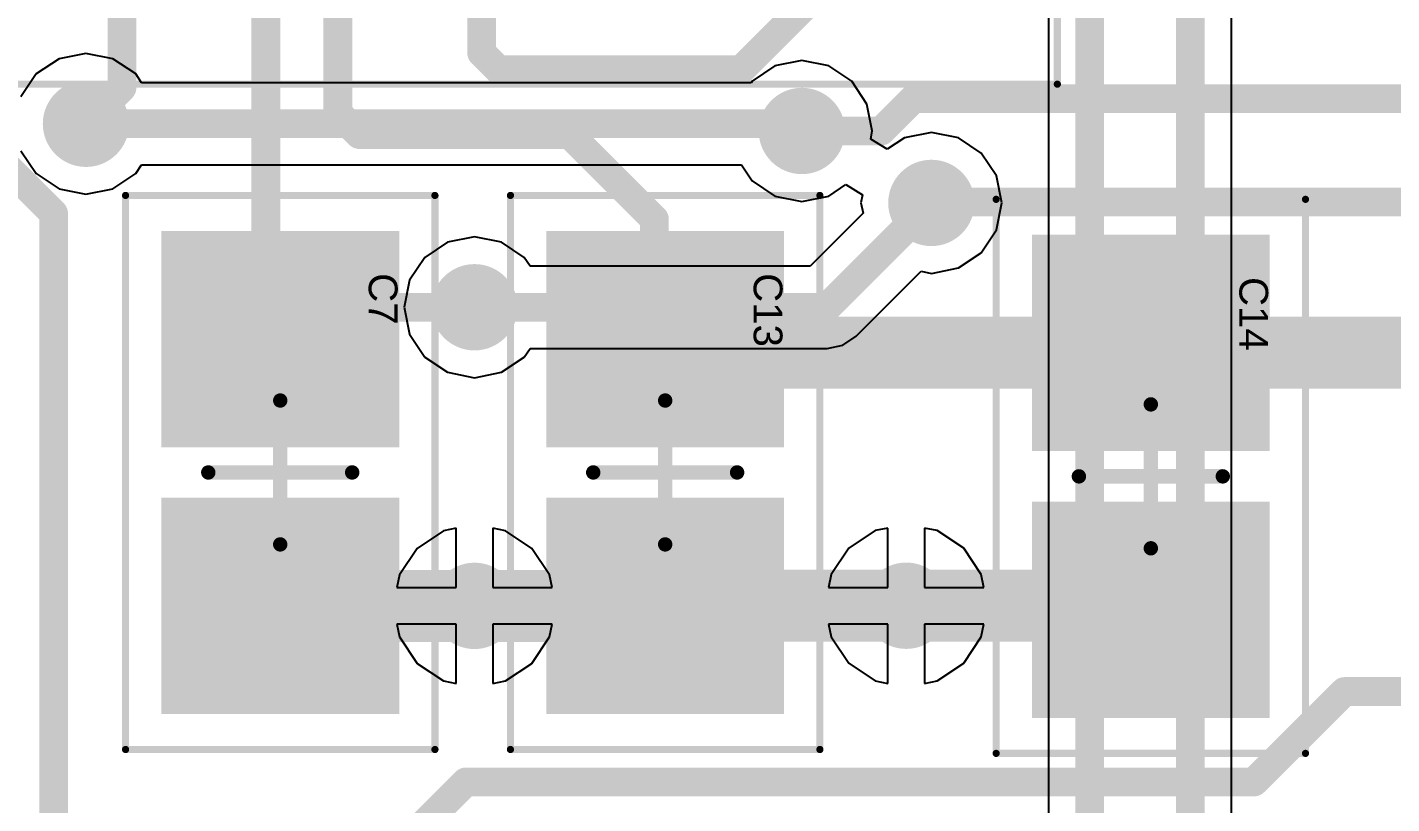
# Model space of a CAD drawing. Header units: inches. Extents: x 0 to 7.57, y 0 to 3.51.
# Drawn here: x 1.4977 to 1.871, y 1.185 to 1.3975 of the extents above; entities that cross this region are included whole.
import ezdxf

# ---------------------------------------------------------------- set-up
doc = ezdxf.new("R2010")
doc.units = ezdxf.units.IN
doc.header["$MEASUREMENT"] = 0
for name, color, linetype in [('Bottom Solder', 6, 'Continuous'), ('L1', 1, 'Continuous'), ('L2', 5, 'Continuous'), ('Top Courtyard', 56, 'Continuous'), ('Top Overlay', 2, 'Continuous'), ('Top Paste', 8, 'Continuous'), ('Top Solder', 216, 'Continuous'), ('Via Holes', 16, 'Continuous')]:
    doc.layers.add(name, color=color, linetype=linetype)
doc.styles.add('Arial', font='', dxfattribs={"height": 0.2})
doc.styles.get('Arial').set_extended_font_data('Arial')

# ---------------------------------------------------------------- blocks, each defined once
blk = doc.blocks.new('CAP_SM0805_YAGEOCC2_N_4')
at = {"layer": 'L1'}
for points in [[(-0.06208665, -0.02854330000000001), (-0.06208665, 0.02854329999999999), (-0.01090555000000001, 0.02854330000000001), (-0.01090554999999999, -0.02854329999999999)], [(0.01090545000000001, -0.02854330000000001), (0.01090544999999999, 0.02854329999999999), (0.06208655, 0.02854330000000001), (0.06208655, -0.02854329999999999)]]:
    blk.add_hatch(color=1, dxfattribs=at).paths.add_polyline_path(points)
at = {"layer": 'Top Paste'}
for points in [[(-0.06208665, -0.02854330000000001), (-0.06208665, 0.02854329999999999), (-0.01090555000000001, 0.02854330000000001), (-0.01090554999999999, -0.02854329999999999)], [(0.01090545000000001, -0.02854330000000001), (0.01090544999999999, 0.02854329999999999), (0.06208655, 0.02854330000000001), (0.06208655, -0.02854329999999999)]]:
    blk.add_hatch(color=8, dxfattribs=at).paths.add_polyline_path(points)
at = {"layer": 'Top Solder'}
for points in [[(-0.06608665, -0.0325433), (-0.06608665, 0.0325433), (-0.006905550000000006, 0.0325433), (-0.006905549999999994, -0.0325433)], [(0.006905450000000006, -0.0325433), (0.006905449999999994, 0.0325433), (0.06608655, 0.0325433), (0.06608655, -0.0325433)]]:
    blk.add_hatch(color=216, dxfattribs=at).paths.add_polyline_path(points)
at = {"layer": 'Top Courtyard'}
for points in [[(0.0757874, 0.0423228, 0.0019685, 0.0019685, 0), (-0.0757874, 0.0423228, 0.0019685, 0.0019685, 0)], [(-0.0757874, -0.0423228, 0.0019685, 0.0019685, 0), (-0.0757874, 0.0423228, 0.0019685, 0.0019685, 0)], [(0.0757874, -0.0423228, 0.0019685, 0.0019685, 0), (0.0757874, 0.0423228, 0.0019685, 0.0019685, 0)], [(0, -0.019685, 0.003937, 0.003937, 0), (0, 0.019685, 0.003937, 0.003937, 0)], [(0.019685, 0, 0.003937, 0.003937, 0), (-0.0196851, 0, 0.003937, 0.003937, 0)], [(0.0757874, -0.0423228, 0.0019685, 0.0019685, 0), (-0.0757874, -0.0423228, 0.0019685, 0.0019685, 0)]]:
    blk.add_lwpolyline(points, format="xyseb", dxfattribs=at)
for points in [[(-0.0762795, 0.0423228, 0.0009842, 0.0009842, 1), (-0.0752953, 0.0423228, 0.0009842, 0.0009842, 1)], [(-0.0762795, 0.0423228, 0.0009842, 0.0009842, 1), (-0.0752953, 0.0423228, 0.0009842, 0.0009842, 1)], [(0.0752953, 0.0423228, 0.0009842, 0.0009842, 1), (0.0762795, 0.0423228, 0.0009842, 0.0009842, 1)], [(0.0752953, 0.0423228, 0.0009842, 0.0009842, 1), (0.0762795, 0.0423228, 0.0009842, 0.0009842, 1)], [(-0.0009842, 0.019685, 0.0019685, 0.0019685, 1), (0.0009842, 0.019685, 0.0019685, 0.0019685, 1)], [(-0.0206693, 0, 0.0019685, 0.0019685, 1), (-0.0187009, 0, 0.0019685, 0.0019685, 1)], [(0.0187008, 0, 0.0019685, 0.0019685, 1), (0.0206692, 0, 0.0019685, 0.0019685, 1)], [(-0.0009842, -0.019685, 0.0019685, 0.0019685, 1), (0.0009842, -0.019685, 0.0019685, 0.0019685, 1)], [(-0.0762795, -0.0423228, 0.0009842, 0.0009842, 1), (-0.0752953, -0.0423228, 0.0009842, 0.0009842, 1)], [(-0.0762795, -0.0423228, 0.0009842, 0.0009842, 1), (-0.0752953, -0.0423228, 0.0009842, 0.0009842, 1)], [(0.0752953, -0.0423228, 0.0009842, 0.0009842, 1), (0.0762795, -0.0423228, 0.0009842, 0.0009842, 1)], [(0.0752953, -0.0423228, 0.0009842, 0.0009842, 1), (0.0762795, -0.0423228, 0.0009842, 0.0009842, 1)]]:
    blk.add_lwpolyline(points, format="xyseb", close=True, dxfattribs=at)
at = {"layer": 'Top Overlay'}
for points in [[(-0.0757874, -0.0423228, 0.0019685, 0.0019685, 0), (-0.0757874, 0.0423228, 0.0019685, 0.0019685, 0)], [(0.0757874, 0.0423228, 0.0019685, 0.0019685, 0), (-0.0757874, 0.0423228, 0.0019685, 0.0019685, 0)], [(0.0757874, -0.0423228, 0.0019685, 0.0019685, 0), (0.0757874, 0.0423228, 0.0019685, 0.0019685, 0)], [(0.0757874, -0.0423228, 0.0019685, 0.0019685, 0), (-0.0757874, -0.0423228, 0.0019685, 0.0019685, 0)]]:
    blk.add_lwpolyline(points, format="xyseb", dxfattribs=at)
for points in [[(-0.0762795, 0.0423228, 0.0009842, 0.0009842, 1), (-0.0752953, 0.0423228, 0.0009842, 0.0009842, 1)], [(-0.0762795, 0.0423228, 0.0009842, 0.0009842, 1), (-0.0752953, 0.0423228, 0.0009842, 0.0009842, 1)], [(0.0752953, 0.0423228, 0.0009842, 0.0009842, 1), (0.0762795, 0.0423228, 0.0009842, 0.0009842, 1)], [(0.0752953, 0.0423228, 0.0009842, 0.0009842, 1), (0.0762795, 0.0423228, 0.0009842, 0.0009842, 1)], [(-0.0762795, -0.0423228, 0.0009842, 0.0009842, 1), (-0.0752953, -0.0423228, 0.0009842, 0.0009842, 1)], [(-0.0762795, -0.0423228, 0.0009842, 0.0009842, 1), (-0.0752953, -0.0423228, 0.0009842, 0.0009842, 1)], [(0.0752953, -0.0423228, 0.0009842, 0.0009842, 1), (0.0762795, -0.0423228, 0.0009842, 0.0009842, 1)], [(0.0752953, -0.0423228, 0.0009842, 0.0009842, 1), (0.0762795, -0.0423228, 0.0009842, 0.0009842, 1)]]:
    blk.add_lwpolyline(points, format="xyseb", close=True, dxfattribs=at)
at = {"layer": 'Top Courtyard', "style": 'Arial'}
blk.add_text('C14', height=0.007874, dxfattribs=at).set_placement((-0.0545272, 0.024213))
blk = doc.blocks.new('STM32U575VI_6')
at = {"layer": 'Top Courtyard'}
for points in [[(-0.3543307, 0.3543307, 0.0019685, 0.0019685, 0), (-0.3543307, -0.3543307, 0.0019685, 0.0019685, 0)], [(-0.3543307, -0.3543307, 0.0019685, 0.0019685, 0), (0.3543307, -0.3543307, 0.0019685, 0.0019685, 0)]]:
    blk.add_lwpolyline(points, format="xyseb", dxfattribs=at)
blk.add_lwpolyline([(-0.3548228, -0.3543307, 0.0009842, 0.0009842, 1), (-0.3538386, -0.3543307, 0.0009842, 0.0009842, 1)], format="xyseb", close=True, dxfattribs=at)
blk.add_lwpolyline([(-0.3548228, -0.3543307, 0.0009842, 0.0009842, 1), (-0.3538386, -0.3543307, 0.0009842, 0.0009842, 1)], format="xyseb", close=True, dxfattribs=at)
blk = doc.blocks.new('CAP_SM0805_YAGEOCC2_N_61')
at = {"layer": 'L1'}
for points in [[(-0.06208665, -0.02854330000000001), (-0.06208665, 0.02854329999999999), (-0.01090555000000001, 0.02854330000000001), (-0.01090554999999999, -0.02854329999999999)], [(0.01090545000000001, -0.02854330000000001), (0.01090544999999999, 0.02854329999999999), (0.06208655, 0.02854330000000001), (0.06208655, -0.02854329999999999)]]:
    blk.add_hatch(color=1, dxfattribs=at).paths.add_polyline_path(points)
at = {"layer": 'Top Paste'}
for points in [[(-0.06208665, -0.02854330000000001), (-0.06208665, 0.02854329999999999), (-0.01090555000000001, 0.02854330000000001), (-0.01090554999999999, -0.02854329999999999)], [(0.01090545000000001, -0.02854330000000001), (0.01090544999999999, 0.02854329999999999), (0.06208655, 0.02854330000000001), (0.06208655, -0.02854329999999999)]]:
    blk.add_hatch(color=8, dxfattribs=at).paths.add_polyline_path(points)
at = {"layer": 'Top Solder'}
for points in [[(-0.06608665, -0.0325433), (-0.06608665, 0.0325433), (-0.006905550000000006, 0.0325433), (-0.006905549999999994, -0.0325433)], [(0.006905450000000006, -0.0325433), (0.006905449999999994, 0.0325433), (0.06608655, 0.0325433), (0.06608655, -0.0325433)]]:
    blk.add_hatch(color=216, dxfattribs=at).paths.add_polyline_path(points)
at = {"layer": 'Top Courtyard'}
for points in [[(0.0757874, 0.0423228, 0.0019685, 0.0019685, 0), (-0.0757874, 0.0423228, 0.0019685, 0.0019685, 0)], [(-0.0757874, -0.0423228, 0.0019685, 0.0019685, 0), (-0.0757874, 0.0423228, 0.0019685, 0.0019685, 0)], [(0.0757874, -0.0423228, 0.0019685, 0.0019685, 0), (0.0757874, 0.0423228, 0.0019685, 0.0019685, 0)], [(0, -0.019685, 0.003937, 0.003937, 0), (0, 0.019685, 0.003937, 0.003937, 0)], [(0.019685, 0, 0.003937, 0.003937, 0), (-0.0196851, 0, 0.003937, 0.003937, 0)], [(0.0757874, -0.0423228, 0.0019685, 0.0019685, 0), (-0.0757874, -0.0423228, 0.0019685, 0.0019685, 0)]]:
    blk.add_lwpolyline(points, format="xyseb", dxfattribs=at)
for points in [[(-0.0762795, 0.0423228, 0.0009842, 0.0009842, 1), (-0.0752953, 0.0423228, 0.0009842, 0.0009842, 1)], [(-0.0762795, 0.0423228, 0.0009842, 0.0009842, 1), (-0.0752953, 0.0423228, 0.0009842, 0.0009842, 1)], [(0.0752953, 0.0423228, 0.0009842, 0.0009842, 1), (0.0762795, 0.0423228, 0.0009842, 0.0009842, 1)], [(0.0752953, 0.0423228, 0.0009842, 0.0009842, 1), (0.0762795, 0.0423228, 0.0009842, 0.0009842, 1)], [(-0.0009842, 0.019685, 0.0019685, 0.0019685, 1), (0.0009842, 0.019685, 0.0019685, 0.0019685, 1)], [(-0.0206693, 0, 0.0019685, 0.0019685, 1), (-0.0187009, 0, 0.0019685, 0.0019685, 1)], [(0.0187008, 0, 0.0019685, 0.0019685, 1), (0.0206692, 0, 0.0019685, 0.0019685, 1)], [(-0.0009842, -0.019685, 0.0019685, 0.0019685, 1), (0.0009842, -0.019685, 0.0019685, 0.0019685, 1)], [(-0.0762795, -0.0423228, 0.0009842, 0.0009842, 1), (-0.0752953, -0.0423228, 0.0009842, 0.0009842, 1)], [(-0.0762795, -0.0423228, 0.0009842, 0.0009842, 1), (-0.0752953, -0.0423228, 0.0009842, 0.0009842, 1)], [(0.0752953, -0.0423228, 0.0009842, 0.0009842, 1), (0.0762795, -0.0423228, 0.0009842, 0.0009842, 1)], [(0.0752953, -0.0423228, 0.0009842, 0.0009842, 1), (0.0762795, -0.0423228, 0.0009842, 0.0009842, 1)]]:
    blk.add_lwpolyline(points, format="xyseb", close=True, dxfattribs=at)
at = {"layer": 'Top Overlay'}
for points in [[(-0.0757874, -0.0423228, 0.0019685, 0.0019685, 0), (-0.0757874, 0.0423228, 0.0019685, 0.0019685, 0)], [(0.0757874, 0.0423228, 0.0019685, 0.0019685, 0), (-0.0757874, 0.0423228, 0.0019685, 0.0019685, 0)], [(0.0757874, -0.0423228, 0.0019685, 0.0019685, 0), (0.0757874, 0.0423228, 0.0019685, 0.0019685, 0)], [(0.0757874, -0.0423228, 0.0019685, 0.0019685, 0), (-0.0757874, -0.0423228, 0.0019685, 0.0019685, 0)]]:
    blk.add_lwpolyline(points, format="xyseb", dxfattribs=at)
for points in [[(-0.0762795, 0.0423228, 0.0009842, 0.0009842, 1), (-0.0752953, 0.0423228, 0.0009842, 0.0009842, 1)], [(-0.0762795, 0.0423228, 0.0009842, 0.0009842, 1), (-0.0752953, 0.0423228, 0.0009842, 0.0009842, 1)], [(0.0752953, 0.0423228, 0.0009842, 0.0009842, 1), (0.0762795, 0.0423228, 0.0009842, 0.0009842, 1)], [(0.0752953, 0.0423228, 0.0009842, 0.0009842, 1), (0.0762795, 0.0423228, 0.0009842, 0.0009842, 1)], [(-0.0762795, -0.0423228, 0.0009842, 0.0009842, 1), (-0.0752953, -0.0423228, 0.0009842, 0.0009842, 1)], [(-0.0762795, -0.0423228, 0.0009842, 0.0009842, 1), (-0.0752953, -0.0423228, 0.0009842, 0.0009842, 1)], [(0.0752953, -0.0423228, 0.0009842, 0.0009842, 1), (0.0762795, -0.0423228, 0.0009842, 0.0009842, 1)], [(0.0752953, -0.0423228, 0.0009842, 0.0009842, 1), (0.0762795, -0.0423228, 0.0009842, 0.0009842, 1)]]:
    blk.add_lwpolyline(points, format="xyseb", close=True, dxfattribs=at)
at = {"layer": 'Top Courtyard', "style": 'Arial'}
blk.add_text('C13', height=0.007874, dxfattribs=at).set_placement((-0.0545272, 0.024213))
blk = doc.blocks.new('CAP_SM0805_YAGEOCC2_N_66')
at = {"layer": 'L1'}
for points in [[(-0.06208665, -0.02854330000000001), (-0.06208665, 0.02854329999999999), (-0.01090555000000001, 0.02854330000000001), (-0.01090554999999999, -0.02854329999999999)], [(0.01090545000000001, -0.02854330000000001), (0.01090544999999999, 0.02854329999999999), (0.06208655, 0.02854330000000001), (0.06208655, -0.02854329999999999)]]:
    blk.add_hatch(color=1, dxfattribs=at).paths.add_polyline_path(points)
at = {"layer": 'Top Paste'}
for points in [[(-0.06208665, -0.02854330000000001), (-0.06208665, 0.02854329999999999), (-0.01090555000000001, 0.02854330000000001), (-0.01090554999999999, -0.02854329999999999)], [(0.01090545000000001, -0.02854330000000001), (0.01090544999999999, 0.02854329999999999), (0.06208655, 0.02854330000000001), (0.06208655, -0.02854329999999999)]]:
    blk.add_hatch(color=8, dxfattribs=at).paths.add_polyline_path(points)
at = {"layer": 'Top Solder'}
for points in [[(-0.06608665, -0.0325433), (-0.06608665, 0.0325433), (-0.006905550000000006, 0.0325433), (-0.006905549999999994, -0.0325433)], [(0.006905450000000006, -0.0325433), (0.006905449999999994, 0.0325433), (0.06608655, 0.0325433), (0.06608655, -0.0325433)]]:
    blk.add_hatch(color=216, dxfattribs=at).paths.add_polyline_path(points)
at = {"layer": 'Top Courtyard'}
for points in [[(0.0757874, 0.0423228, 0.0019685, 0.0019685, 0), (-0.0757874, 0.0423228, 0.0019685, 0.0019685, 0)], [(-0.0757874, -0.0423228, 0.0019685, 0.0019685, 0), (-0.0757874, 0.0423228, 0.0019685, 0.0019685, 0)], [(0.0757874, -0.0423228, 0.0019685, 0.0019685, 0), (0.0757874, 0.0423228, 0.0019685, 0.0019685, 0)], [(0, -0.019685, 0.003937, 0.003937, 0), (0, 0.019685, 0.003937, 0.003937, 0)], [(0.019685, 0, 0.003937, 0.003937, 0), (-0.0196851, 0, 0.003937, 0.003937, 0)], [(0.0757874, -0.0423228, 0.0019685, 0.0019685, 0), (-0.0757874, -0.0423228, 0.0019685, 0.0019685, 0)]]:
    blk.add_lwpolyline(points, format="xyseb", dxfattribs=at)
for points in [[(-0.0762795, 0.0423228, 0.0009842, 0.0009842, 1), (-0.0752953, 0.0423228, 0.0009842, 0.0009842, 1)], [(-0.0762795, 0.0423228, 0.0009842, 0.0009842, 1), (-0.0752953, 0.0423228, 0.0009842, 0.0009842, 1)], [(0.0752953, 0.0423228, 0.0009842, 0.0009842, 1), (0.0762795, 0.0423228, 0.0009842, 0.0009842, 1)], [(0.0752953, 0.0423228, 0.0009842, 0.0009842, 1), (0.0762795, 0.0423228, 0.0009842, 0.0009842, 1)], [(-0.0009842, 0.019685, 0.0019685, 0.0019685, 1), (0.0009842, 0.019685, 0.0019685, 0.0019685, 1)], [(-0.0206693, 0, 0.0019685, 0.0019685, 1), (-0.0187009, 0, 0.0019685, 0.0019685, 1)], [(0.0187008, 0, 0.0019685, 0.0019685, 1), (0.0206692, 0, 0.0019685, 0.0019685, 1)], [(-0.0009842, -0.019685, 0.0019685, 0.0019685, 1), (0.0009842, -0.019685, 0.0019685, 0.0019685, 1)], [(-0.0762795, -0.0423228, 0.0009842, 0.0009842, 1), (-0.0752953, -0.0423228, 0.0009842, 0.0009842, 1)], [(-0.0762795, -0.0423228, 0.0009842, 0.0009842, 1), (-0.0752953, -0.0423228, 0.0009842, 0.0009842, 1)], [(0.0752953, -0.0423228, 0.0009842, 0.0009842, 1), (0.0762795, -0.0423228, 0.0009842, 0.0009842, 1)], [(0.0752953, -0.0423228, 0.0009842, 0.0009842, 1), (0.0762795, -0.0423228, 0.0009842, 0.0009842, 1)]]:
    blk.add_lwpolyline(points, format="xyseb", close=True, dxfattribs=at)
at = {"layer": 'Top Overlay'}
for points in [[(-0.0757874, -0.0423228, 0.0019685, 0.0019685, 0), (-0.0757874, 0.0423228, 0.0019685, 0.0019685, 0)], [(0.0757874, 0.0423228, 0.0019685, 0.0019685, 0), (-0.0757874, 0.0423228, 0.0019685, 0.0019685, 0)], [(0.0757874, -0.0423228, 0.0019685, 0.0019685, 0), (0.0757874, 0.0423228, 0.0019685, 0.0019685, 0)], [(0.0757874, -0.0423228, 0.0019685, 0.0019685, 0), (-0.0757874, -0.0423228, 0.0019685, 0.0019685, 0)]]:
    blk.add_lwpolyline(points, format="xyseb", dxfattribs=at)
for points in [[(-0.0762795, 0.0423228, 0.0009842, 0.0009842, 1), (-0.0752953, 0.0423228, 0.0009842, 0.0009842, 1)], [(-0.0762795, 0.0423228, 0.0009842, 0.0009842, 1), (-0.0752953, 0.0423228, 0.0009842, 0.0009842, 1)], [(0.0752953, 0.0423228, 0.0009842, 0.0009842, 1), (0.0762795, 0.0423228, 0.0009842, 0.0009842, 1)], [(0.0752953, 0.0423228, 0.0009842, 0.0009842, 1), (0.0762795, 0.0423228, 0.0009842, 0.0009842, 1)], [(-0.0762795, -0.0423228, 0.0009842, 0.0009842, 1), (-0.0752953, -0.0423228, 0.0009842, 0.0009842, 1)], [(-0.0762795, -0.0423228, 0.0009842, 0.0009842, 1), (-0.0752953, -0.0423228, 0.0009842, 0.0009842, 1)], [(0.0752953, -0.0423228, 0.0009842, 0.0009842, 1), (0.0762795, -0.0423228, 0.0009842, 0.0009842, 1)], [(0.0752953, -0.0423228, 0.0009842, 0.0009842, 1), (0.0762795, -0.0423228, 0.0009842, 0.0009842, 1)]]:
    blk.add_lwpolyline(points, format="xyseb", close=True, dxfattribs=at)
at = {"layer": 'Top Courtyard', "style": 'Arial'}
blk.add_text('C7', height=0.007874, dxfattribs=at).set_placement((-0.0545272, 0.024213))

msp = doc.modelspace()

# ---------------------------------------------------------------- hatches: boundary and pattern name
at = {"layer": 'Bottom Solder'}
h = msp.add_hatch(color=6, dxfattribs=at)
edge = h.paths.add_edge_path()
edge.add_arc((1.5137795, 1.371063), 0.0099055, 0, 360)
h = msp.add_hatch(color=6, dxfattribs=at)
edge = h.paths.add_edge_path()
edge.add_arc((1.7096457, 1.3690945), 0.0099055, 0, 360)
h = msp.add_hatch(color=6, dxfattribs=at)
edge = h.paths.add_edge_path()
edge.add_arc((1.7450787, 1.3494094), 0.0099055, 0, 360)
h = msp.add_hatch(color=6, dxfattribs=at)
edge = h.paths.add_edge_path()
edge.add_arc((1.6200787, 1.3208661), 0.0099055, 0, 360)
h = msp.add_hatch(color=6, dxfattribs=at)
edge = h.paths.add_edge_path()
edge.add_arc((1.6200787, 1.2391732), 0.0099055, 0, 360)
h = msp.add_hatch(color=6, dxfattribs=at)
edge = h.paths.add_edge_path()
edge.add_arc((1.7381891, 1.2392126), 0.0099055, 0, 360)
at = {"layer": 'L1'}
h = msp.add_hatch(color=1, dxfattribs=at)
edge = h.paths.add_edge_path()
edge.add_arc((1.5137795, 1.371063), 0.011811, 0, 360)
h = msp.add_hatch(color=1, dxfattribs=at)
edge = h.paths.add_edge_path()
edge.add_arc((1.7096457, 1.3690945), 0.011811, 0, 360)
h = msp.add_hatch(color=1, dxfattribs=at)
edge = h.paths.add_edge_path()
edge.add_arc((1.7450787, 1.3494094), 0.011811, 0, 360)
h = msp.add_hatch(color=1, dxfattribs=at)
edge = h.paths.add_edge_path()
edge.add_arc((1.6200787, 1.3208661), 0.011811, 0, 360)
h = msp.add_hatch(color=1, dxfattribs=at)
edge = h.paths.add_edge_path()
edge.add_arc((1.6200787, 1.2391732), 0.011811, 0, 360)
h = msp.add_hatch(color=1, dxfattribs=at)
edge = h.paths.add_edge_path()
edge.add_arc((1.7381891, 1.2392126), 0.011811, 0, 360)
at = {"layer": 'L2'}
h = msp.add_hatch(color=5, dxfattribs=at)
edge = h.paths.add_edge_path()
edge.add_arc((1.5137795, 1.371063), 0.011811, 0, 360)
h = msp.add_hatch(color=5, dxfattribs=at)
edge = h.paths.add_edge_path()
edge.add_arc((1.7096457, 1.3690945), 0.011811, 0, 360)
h = msp.add_hatch(color=5, dxfattribs=at)
edge = h.paths.add_edge_path()
edge.add_arc((1.7450787, 1.3494094), 0.011811, 0, 360)
h = msp.add_hatch(color=5, dxfattribs=at)
edge = h.paths.add_edge_path()
edge.add_arc((1.6200787, 1.3208661), 0.011811, 0, 360)
h = msp.add_hatch(color=5, dxfattribs=at)
edge = h.paths.add_edge_path()
edge.add_arc((1.6200787, 1.2391732), 0.011811, 0, 360)
h = msp.add_hatch(color=5, dxfattribs=at)
edge = h.paths.add_edge_path()
edge.add_arc((1.7381891, 1.2392126), 0.011811, 0, 360)
at = {"layer": 'Top Solder'}
h = msp.add_hatch(color=216, dxfattribs=at)
edge = h.paths.add_edge_path()
edge.add_arc((1.5137795, 1.371063), 0.0099055, 0, 360)
h = msp.add_hatch(color=216, dxfattribs=at)
edge = h.paths.add_edge_path()
edge.add_arc((1.7096457, 1.3690945), 0.0099055, 0, 360)
h = msp.add_hatch(color=216, dxfattribs=at)
edge = h.paths.add_edge_path()
edge.add_arc((1.7450787, 1.3494094), 0.0099055, 0, 360)
h = msp.add_hatch(color=216, dxfattribs=at)
edge = h.paths.add_edge_path()
edge.add_arc((1.6200787, 1.3208661), 0.0099055, 0, 360)
h = msp.add_hatch(color=216, dxfattribs=at)
edge = h.paths.add_edge_path()
edge.add_arc((1.6200787, 1.2391732), 0.0099055, 0, 360)
h = msp.add_hatch(color=216, dxfattribs=at)
edge = h.paths.add_edge_path()
edge.add_arc((1.7381891, 1.2392126), 0.0099055, 0, 360)
at = {"layer": 'Via Holes'}
h = msp.add_hatch(color=7, dxfattribs=at)
edge = h.paths.add_edge_path()
edge.add_arc((1.5137795, 1.371063), 0.0059055, 0, 360)
h = msp.add_hatch(color=7, dxfattribs=at)
edge = h.paths.add_edge_path()
edge.add_arc((1.7096457, 1.3690945), 0.0059055, 0, 360)
h = msp.add_hatch(color=7, dxfattribs=at)
edge = h.paths.add_edge_path()
edge.add_arc((1.7450787, 1.3494094), 0.0059055, 0, 360)
h = msp.add_hatch(color=7, dxfattribs=at)
edge = h.paths.add_edge_path()
edge.add_arc((1.6200787, 1.3208661), 0.0059055, 0, 360)
h = msp.add_hatch(color=7, dxfattribs=at)
edge = h.paths.add_edge_path()
edge.add_arc((1.6200787, 1.2391732), 0.0059055, 0, 360)
h = msp.add_hatch(color=7, dxfattribs=at)
edge = h.paths.add_edge_path()
edge.add_arc((1.7381891, 1.2392126), 0.0059055, 0, 360)

# ---------------------------------------------------------------- linework, layer by layer
at = {"layer": 'L1'}
for points in [[(1.523622, 1.3809055, 0.007874, 0.007874, 0), (1.523622, 1.4315747, 0.007874, 0.007874, 0)], [(1.5629921, 1.3267716, 0.007874, 0.007874, 0), (1.5629921, 1.4315747, 0.007874, 0.007874, 0)], [(1.5826771, 1.3740158, 0.007874, 0.007874, 0), (1.5826771, 1.4315747, 0.007874, 0.007874, 0)], [(1.6220472, 1.3904393, 0.007874, 0.007874, 0), (1.6220472, 1.4315747, 0.007874, 0.007874, 0)], [(1.6929715, 1.3858268, 0.007874, 0.007874, 0), (1.7254518, 1.4183071, 0.007874, 0.007874, 0)], [(1.6220472, 1.3904393, 0.007874, 0.007874, 0), (1.6266597, 1.3858268, 0.007874, 0.007874, 0)], [(1.6266597, 1.3858268, 0.007874, 0.007874, 0), (1.6929715, 1.3858268, 0.007874, 0.007874, 0)], [(1.5137795, 1.371063, 0.007874, 0.007874, 0), (1.523622, 1.3809055, 0.007874, 0.007874, 0)], [(1.7313573, 1.3690945, 0.007874, 0.007874, 0), (1.7402156, 1.3779528, 0.007874, 0.007874, 0)], [(1.7402156, 1.3779528, 0.007874, 0.007874, 0), (2.0787402, 1.3779528, 0.007874, 0.007874, 0)], [(1.5826771, 1.3740158, 0.007874, 0.007874, 0), (1.5885827, 1.3681102, 0.007874, 0.007874, 0)], [(1.5885827, 1.3681102, 0.007874, 0.007874, 0), (1.6461413, 1.3681102, 0.007874, 0.007874, 0)], [(1.6461413, 1.3681102, 0.007874, 0.007874, 0), (1.6692971, 1.3449544, 0.007874, 0.007874, 0)], [(1.7096457, 1.3690945, 0.007874, 0.007874, 0), (1.7313573, 1.3690945, 0.007874, 0.007874, 0)], [(1.4901575, 1.3612785, 0.007874, 0.007874, 0), (1.5049213, 1.3465147, 0.007874, 0.007874, 0)], [(1.7450787, 1.3494094, 0.007874, 0.007874, 0), (1.7453149, 1.3496456, 0.007874, 0.007874, 0)], [(1.7453149, 1.3496456, 0.007874, 0.007874, 0), (2.2335039, 1.3496456, 0.007874, 0.007874, 0)], [(1.5049213, 1.174, 0.007874, 0.007874, 0), (1.5049213, 1.3465147, 0.007874, 0.007874, 0)], [(1.6692971, 1.3151123, 0.007874, 0.007874, 0), (1.6692971, 1.3449544, 0.007874, 0.007874, 0)], [(1.5629921, 1.3267716, 0.007874, 0.007874, 0), (1.5688976, 1.3208661, 0.007874, 0.007874, 0)], [(1.5688976, 1.3208661, 0.007874, 0.007874, 0), (1.6200787, 1.3208661, 0.007874, 0.007874, 0)], [(1.6722441, 1.3121653, 0.019685, 0.019685, 0), (1.6759744, 1.308435, 0.019685, 0.019685, 0)], [(1.6692971, 1.3151123, 0.007874, 0.007874, 0), (1.6722441, 1.3121653, 0.007874, 0.007874, 0)], [(1.6759744, 1.308435, 0.019685, 0.019685, 0), (1.8041339, 1.308435, 0.019685, 0.019685, 0)], [(1.8041339, 1.308435, 0.019685, 0.019685, 0), (1.8484252, 1.308435, 0.019685, 0.019685, 0)], [(1.8484252, 1.308435, 0.019685, 0.019685, 0), (2.392012, 1.308435, 0.019685, 0.019685, 0)], [(1.5669291, 1.2391731, 0.019685, 0.019685, 0), (1.5669292, 1.2391732, 0.019685, 0.019685, 0)], [(1.5669292, 1.2391732, 0.019685, 0.019685, 0), (1.6200787, 1.2391732, 0.019685, 0.019685, 0)], [(1.6200787, 1.2391732, 0.019685, 0.019685, 0), (1.6722441, 1.2391732, 0.019685, 0.019685, 0)], [(1.6722441, 1.2391732, 0.019685, 0.019685, 0), (1.6722835, 1.2392126, 0.019685, 0.019685, 0)], [(1.6722835, 1.2392126, 0.019685, 0.019685, 0), (1.7381891, 1.2392126, 0.019685, 0.019685, 0)], [(1.7381891, 1.2392126, 0.019685, 0.019685, 0), (1.8040946, 1.2392126, 0.019685, 0.019685, 0)], [(1.8040946, 1.2392126, 0.019685, 0.019685, 0), (1.8041339, 1.2392519, 0.019685, 0.019685, 0)], [(1.8333554, 1.191, 0.007874, 0.007874, 0), (1.8580955, 1.2157401, 0.007874, 0.007874, 0)], [(1.8580955, 1.2157401, 0.007874, 0.007874, 0), (2.0217401, 1.2157401, 0.007874, 0.007874, 0)], [(1.6007152, 1.174, 0.007874, 0.007874, 0), (1.6177152, 1.191, 0.007874, 0.007874, 0)], [(1.6177152, 1.191, 0.007874, 0.007874, 0), (1.8333554, 1.191, 0.007874, 0.007874, 0)]]:
    msp.add_lwpolyline(points, format="xyseb", dxfattribs=at)
for points in [[(1.6200787, 1.3904393, 0.003937, 0.003937, 1), (1.6240157, 1.3904393, 0.003937, 0.003937, 1)], [(1.6200787, 1.3904393, 0.003937, 0.003937, 1), (1.6240157, 1.3904393, 0.003937, 0.003937, 1)], [(1.6246912, 1.3858268, 0.003937, 0.003937, 1), (1.6286282, 1.3858268, 0.003937, 0.003937, 1)], [(1.6246912, 1.3858268, 0.003937, 0.003937, 1), (1.6286282, 1.3858268, 0.003937, 0.003937, 1)], [(1.691003, 1.3858268, 0.003937, 0.003937, 1), (1.69494, 1.3858268, 0.003937, 0.003937, 1)], [(1.691003, 1.3858268, 0.003937, 0.003937, 1), (1.69494, 1.3858268, 0.003937, 0.003937, 1)], [(1.5216535, 1.3809055, 0.003937, 0.003937, 1), (1.5255905, 1.3809055, 0.003937, 0.003937, 1)], [(1.5216535, 1.3809055, 0.003937, 0.003937, 1), (1.5255905, 1.3809055, 0.003937, 0.003937, 1)], [(1.7382471, 1.3779528, 0.003937, 0.003937, 1), (1.7421841, 1.3779528, 0.003937, 0.003937, 1)], [(1.7382471, 1.3779528, 0.003937, 0.003937, 1), (1.7421841, 1.3779528, 0.003937, 0.003937, 1)], [(1.5807086, 1.3740158, 0.003937, 0.003937, 1), (1.5846456, 1.3740158, 0.003937, 0.003937, 1)], [(1.5807086, 1.3740158, 0.003937, 0.003937, 1), (1.5846456, 1.3740158, 0.003937, 0.003937, 1)], [(1.511811, 1.371063, 0.003937, 0.003937, 1), (1.515748, 1.371063, 0.003937, 0.003937, 1)], [(1.5866142, 1.3681102, 0.003937, 0.003937, 1), (1.5905512, 1.3681102, 0.003937, 0.003937, 1)], [(1.5866142, 1.3681102, 0.003937, 0.003937, 1), (1.5905512, 1.3681102, 0.003937, 0.003937, 1)], [(1.6441728, 1.3681102, 0.003937, 0.003937, 1), (1.6481098, 1.3681102, 0.003937, 0.003937, 1)], [(1.6441728, 1.3681102, 0.003937, 0.003937, 1), (1.6481098, 1.3681102, 0.003937, 0.003937, 1)], [(1.7076772, 1.3690945, 0.003937, 0.003937, 1), (1.7116142, 1.3690945, 0.003937, 0.003937, 1)], [(1.7293888, 1.3690945, 0.003937, 0.003937, 1), (1.7333258, 1.3690945, 0.003937, 0.003937, 1)], [(1.7293888, 1.3690945, 0.003937, 0.003937, 1), (1.7333258, 1.3690945, 0.003937, 0.003937, 1)], [(1.7431102, 1.3494094, 0.003937, 0.003937, 1), (1.7470472, 1.3494094, 0.003937, 0.003937, 1)], [(1.7433464, 1.3496456, 0.003937, 0.003937, 1), (1.7472834, 1.3496456, 0.003937, 0.003937, 1)], [(1.7433464, 1.3496456, 0.003937, 0.003937, 1), (1.7472834, 1.3496456, 0.003937, 0.003937, 1)], [(1.5029528, 1.3465147, 0.003937, 0.003937, 1), (1.5068898, 1.3465147, 0.003937, 0.003937, 1)], [(1.5029528, 1.3465147, 0.003937, 0.003937, 1), (1.5068898, 1.3465147, 0.003937, 0.003937, 1)], [(1.6673286, 1.3449544, 0.003937, 0.003937, 1), (1.6712656, 1.3449544, 0.003937, 0.003937, 1)], [(1.6673286, 1.3449544, 0.003937, 0.003937, 1), (1.6712656, 1.3449544, 0.003937, 0.003937, 1)], [(1.5610236, 1.3267716, 0.003937, 0.003937, 1), (1.5649606, 1.3267716, 0.003937, 0.003937, 1)], [(1.5610236, 1.3267716, 0.003937, 0.003937, 1), (1.5649606, 1.3267716, 0.003937, 0.003937, 1)], [(1.5669291, 1.3208661, 0.003937, 0.003937, 1), (1.5708661, 1.3208661, 0.003937, 0.003937, 1)], [(1.5669291, 1.3208661, 0.003937, 0.003937, 1), (1.5708661, 1.3208661, 0.003937, 0.003937, 1)], [(1.6181102, 1.3208661, 0.003937, 0.003937, 1), (1.6220472, 1.3208661, 0.003937, 0.003937, 1)], [(1.6673229, 1.3121653, 0.0098425, 0.0098425, 1), (1.6771653, 1.3121653, 0.0098425, 0.0098425, 1)], [(1.6673286, 1.3151123, 0.003937, 0.003937, 1), (1.6712656, 1.3151123, 0.003937, 0.003937, 1)], [(1.6673286, 1.3151123, 0.003937, 0.003937, 1), (1.6712656, 1.3151123, 0.003937, 0.003937, 1)], [(1.6710532, 1.308435, 0.0098425, 0.0098425, 1), (1.6808956, 1.308435, 0.0098425, 0.0098425, 1)], [(1.6710532, 1.308435, 0.0098425, 0.0098425, 1), (1.6808956, 1.308435, 0.0098425, 0.0098425, 1)], [(1.7992127, 1.308435, 0.0098425, 0.0098425, 1), (1.8090551, 1.308435, 0.0098425, 0.0098425, 1)], [(1.7992127, 1.308435, 0.0098425, 0.0098425, 1), (1.8090551, 1.308435, 0.0098425, 0.0098425, 1)], [(1.843504, 1.308435, 0.0098425, 0.0098425, 1), (1.8533464, 1.308435, 0.0098425, 0.0098425, 1)], [(1.843504, 1.308435, 0.0098425, 0.0098425, 1), (1.8533464, 1.308435, 0.0098425, 0.0098425, 1)], [(1.6702756, 1.3121653, 0.003937, 0.003937, 1), (1.6742126, 1.3121653, 0.003937, 0.003937, 1)], [(1.5620079, 1.2391731, 0.0098425, 0.0098425, 1), (1.5718503, 1.2391731, 0.0098425, 0.0098425, 1)], [(1.562008, 1.2391732, 0.0098425, 0.0098425, 1), (1.5718504, 1.2391732, 0.0098425, 0.0098425, 1)], [(1.562008, 1.2391732, 0.0098425, 0.0098425, 1), (1.5718504, 1.2391732, 0.0098425, 0.0098425, 1)], [(1.6151575, 1.2391732, 0.0098425, 0.0098425, 1), (1.6249999, 1.2391732, 0.0098425, 0.0098425, 1)], [(1.6151575, 1.2391732, 0.0098425, 0.0098425, 1), (1.6249999, 1.2391732, 0.0098425, 0.0098425, 1)], [(1.6673229, 1.2391732, 0.0098425, 0.0098425, 1), (1.6771653, 1.2391732, 0.0098425, 0.0098425, 1)], [(1.6673229, 1.2391732, 0.0098425, 0.0098425, 1), (1.6771653, 1.2391732, 0.0098425, 0.0098425, 1)], [(1.6673623, 1.2392126, 0.0098425, 0.0098425, 1), (1.6772047, 1.2392126, 0.0098425, 0.0098425, 1)], [(1.6673623, 1.2392126, 0.0098425, 0.0098425, 1), (1.6772047, 1.2392126, 0.0098425, 0.0098425, 1)], [(1.7332679, 1.2392126, 0.0098425, 0.0098425, 1), (1.7431103, 1.2392126, 0.0098425, 0.0098425, 1)], [(1.7332679, 1.2392126, 0.0098425, 0.0098425, 1), (1.7431103, 1.2392126, 0.0098425, 0.0098425, 1)], [(1.7991734, 1.2392126, 0.0098425, 0.0098425, 1), (1.8090158, 1.2392126, 0.0098425, 0.0098425, 1)], [(1.7991734, 1.2392126, 0.0098425, 0.0098425, 1), (1.8090158, 1.2392126, 0.0098425, 0.0098425, 1)], [(1.7992127, 1.2392519, 0.0098425, 0.0098425, 1), (1.8090551, 1.2392519, 0.0098425, 0.0098425, 1)], [(1.856127, 1.2157401, 0.003937, 0.003937, 1), (1.860064, 1.2157401, 0.003937, 0.003937, 1)], [(1.856127, 1.2157401, 0.003937, 0.003937, 1), (1.860064, 1.2157401, 0.003937, 0.003937, 1)], [(1.6157467, 1.191, 0.003937, 0.003937, 1), (1.6196837, 1.191, 0.003937, 0.003937, 1)], [(1.6157467, 1.191, 0.003937, 0.003937, 1), (1.6196837, 1.191, 0.003937, 0.003937, 1)], [(1.8313869, 1.191, 0.003937, 0.003937, 1), (1.8353239, 1.191, 0.003937, 0.003937, 1)], [(1.8313869, 1.191, 0.003937, 0.003937, 1), (1.8353239, 1.191, 0.003937, 0.003937, 1)]]:
    msp.add_lwpolyline(points, format="xyseb", close=True, dxfattribs=at)
at = {"layer": 'L2'}
for p, q in [((1.7771462, 1.5669291), (1.7771462, 1.1815565)), ((1.8271845, 1.1618714), (1.8271845, 1.4037469)), ((1.506406, 1.3888641), (1.5001551, 1.3846874)), ((1.5137795, 1.3903308), (1.506406, 1.3888641)), ((1.521153, 1.3888641), (1.5137795, 1.3903308)), ((1.5274039, 1.3846874), (1.521153, 1.3888641)), ((1.7022722, 1.3868956), (1.6960213, 1.3827189)), ((1.7096457, 1.3883623), (1.7022722, 1.3868956)), ((1.7170192, 1.3868956), (1.7096457, 1.3883623)), ((1.7232701, 1.3827189), (1.7170192, 1.3868956)), ((1.5001551, 1.3846874), (1.4959784, 1.3784365)), ((1.5289974, 1.3823026), (1.5274039, 1.3846874)), ((1.6957431, 1.3823026), (1.5289974, 1.3823026)), ((1.6960213, 1.3827189), (1.6957431, 1.3823026)), ((1.7274468, 1.376468), (1.7232701, 1.3827189)), ((1.7289135, 1.3690945), (1.7274468, 1.376468)), ((1.7284749, 1.3668895), (1.7289135, 1.3690945)), ((1.7330131, 1.3640754), (1.7284749, 1.3668895)), ((1.7377052, 1.3672105), (1.7330131, 1.3640754)), ((1.7450787, 1.3686772), (1.7377052, 1.3672105)), ((1.7524522, 1.3672105), (1.7450787, 1.3686772)), ((1.7587031, 1.3630338), (1.7524522, 1.3672105)), ((1.4959784, 1.3636895), (1.5001551, 1.3574386)), ((1.7628798, 1.3567829), (1.7587031, 1.3630338)), ((1.5274039, 1.3574386), (1.5289974, 1.3598234)), ((1.5289974, 1.3598234), (1.6931125, 1.3598234)), ((1.6931125, 1.3598234), (1.6960213, 1.3554701)), ((1.5001551, 1.3574386), (1.506406, 1.3532619)), ((1.521153, 1.3532619), (1.5274039, 1.3574386)), ((1.6960213, 1.3554701), (1.7022722, 1.3512934)), ((1.7643465, 1.3494094), (1.7628798, 1.3567829)), ((1.506406, 1.3532619), (1.5137795, 1.3517952)), ((1.5137795, 1.3517952), (1.521153, 1.3532619)), ((1.7170192, 1.3512934), (1.7217113, 1.3544285)), ((1.7217113, 1.3544285), (1.7262495, 1.3516144)), ((1.7262495, 1.3516144), (1.7258109, 1.3494094)), ((1.7022722, 1.3512934), (1.7096457, 1.3498267)), ((1.7096457, 1.3498267), (1.7170192, 1.3512934)), ((1.7258109, 1.3494094), (1.7263705, 1.3465964)), ((1.7628798, 1.3420359), (1.7643465, 1.3494094)), ((1.7263705, 1.3465964), (1.7118798, 1.3321057)), ((1.6200787, 1.3401339), (1.6127052, 1.3386672)), ((1.6274522, 1.3386672), (1.6200787, 1.3401339)), ((1.7587031, 1.335785), (1.7628798, 1.3420359)), ((1.6127052, 1.3386672), (1.6064543, 1.3344905)), ((1.6337031, 1.3344905), (1.6274522, 1.3386672)), ((1.6064543, 1.3344905), (1.6022776, 1.3282396)), ((1.6352966, 1.3321057), (1.6337031, 1.3344905)), ((1.7524522, 1.3316083), (1.7587031, 1.335785)), ((1.7118798, 1.3321057), (1.6352966, 1.3321057)), ((1.724483, 1.3129185), (1.7422657, 1.3307012)), ((1.7422657, 1.3307012), (1.7450787, 1.3301416)), ((1.7450787, 1.3301416), (1.7524522, 1.3316083)), ((1.6022776, 1.3282396), (1.6008109, 1.3208661)), ((1.6008109, 1.3208661), (1.6022776, 1.3134926)), ((1.6022776, 1.3134926), (1.6064543, 1.3072417)), ((1.7165354, 1.3096265), (1.7208366, 1.3104821)), ((1.7208366, 1.3104821), (1.724483, 1.3129185)), ((1.6064543, 1.3072417), (1.6127052, 1.303065)), ((1.6274522, 1.303065), (1.6337031, 1.3072417)), ((1.6337031, 1.3072417), (1.6352966, 1.3096265)), ((1.6352966, 1.3096265), (1.7165354, 1.3096265)), ((1.6127052, 1.303065), (1.6200787, 1.3015983)), ((1.6200787, 1.3015983), (1.6274522, 1.303065)), ((1.6115685, 1.2597187), (1.6043538, 1.2548981)), ((1.6150787, 1.2604169), (1.6115685, 1.2597187)), ((1.6150787, 1.2441732), (1.6150787, 1.2604169)), ((1.6285889, 1.2597187), (1.6250787, 1.2604169)), ((1.6250787, 1.2604169), (1.6250787, 1.2441732)), ((1.6358036, 1.2548981), (1.6285889, 1.2597187)), ((1.7296789, 1.2597581), (1.7224642, 1.2549375)), ((1.7331891, 1.2604563), (1.7296789, 1.2597581)), ((1.7331891, 1.2442126), (1.7331891, 1.2604563)), ((1.7466993, 1.2597581), (1.7431891, 1.2604563)), ((1.7431891, 1.2604563), (1.7431891, 1.2442126)), ((1.753914, 1.2549375), (1.7466993, 1.2597581)), ((1.6043538, 1.2548981), (1.5995332, 1.2476834)), ((1.6406242, 1.2476834), (1.6358036, 1.2548981)), ((1.7224642, 1.2549375), (1.7176436, 1.2477228)), ((1.7587346, 1.2477228), (1.753914, 1.2549375)), ((1.5995332, 1.2476834), (1.598835, 1.2441732)), ((1.6413224, 1.2441732), (1.6406242, 1.2476834)), ((1.7176436, 1.2477228), (1.7169454, 1.2442126)), ((1.7594328, 1.2442126), (1.7587346, 1.2477228)), ((1.598835, 1.2441732), (1.6150787, 1.2441732)), ((1.6250787, 1.2441732), (1.6413224, 1.2441732)), ((1.7169454, 1.2442126), (1.7331891, 1.2442126)), ((1.7431891, 1.2442126), (1.7594328, 1.2442126)), ((1.6150787, 1.2341732), (1.598835, 1.2341732)), ((1.598835, 1.2341732), (1.5995332, 1.230663)), ((1.6150787, 1.2179295), (1.6150787, 1.2341732)), ((1.6413224, 1.2341732), (1.6250787, 1.2341732)), ((1.6250787, 1.2341732), (1.6250787, 1.2179295)), ((1.6406242, 1.230663), (1.6413224, 1.2341732)), ((1.7331891, 1.2342126), (1.7169454, 1.2342126)), ((1.7169454, 1.2342126), (1.7176436, 1.2307024)), ((1.7331891, 1.2179689), (1.7331891, 1.2342126)), ((1.7594328, 1.2342126), (1.7431891, 1.2342126)), ((1.7431891, 1.2342126), (1.7431891, 1.2179689)), ((1.7587346, 1.2307024), (1.7594328, 1.2342126)), ((1.5995332, 1.230663), (1.6043538, 1.2234483)), ((1.6358036, 1.2234483), (1.6406242, 1.230663)), ((1.7176436, 1.2307024), (1.7224642, 1.2234877)), ((1.753914, 1.2234877), (1.7587346, 1.2307024)), ((1.6043538, 1.2234483), (1.6115685, 1.2186277)), ((1.6285889, 1.2186277), (1.6358036, 1.2234483)), ((1.7224642, 1.2234877), (1.7296789, 1.2186671)), ((1.7466993, 1.2186671), (1.753914, 1.2234877)), ((1.6115685, 1.2186277), (1.6150787, 1.2179295)), ((1.6250787, 1.2179295), (1.6285889, 1.2186277)), ((1.7296789, 1.2186671), (1.7331891, 1.2179689)), ((1.7431891, 1.2179689), (1.7466993, 1.2186671))]:
    msp.add_line(p, q, dxfattribs=at)
for points in [[(1.7883858, 1.1663386, 0.007874, 0.007874, 0), (1.7883858, 1.5669291, 0.007874, 0.007874, 0)], [(1.8159449, 1.1466535, 0.007874, 0.007874, 0), (1.8159449, 1.4173228, 0.007874, 0.007874, 0)], [(1.5137795, 1.371063, 0.007874, 0.007874, 0), (1.7076772, 1.371063, 0.007874, 0.007874, 0)], [(1.7076772, 1.371063, 0.007874, 0.007874, 0), (1.7096457, 1.3690945, 0.007874, 0.007874, 0)], [(1.7165354, 1.3208661, 0.007874, 0.007874, 0), (1.7450787, 1.3494094, 0.007874, 0.007874, 0)], [(1.6200787, 1.3208661, 0.007874, 0.007874, 0), (1.7165354, 1.3208661, 0.007874, 0.007874, 0)]]:
    msp.add_lwpolyline(points, format="xyseb", dxfattribs=at)
for points in [[(1.511811, 1.371063, 0.003937, 0.003937, 1), (1.515748, 1.371063, 0.003937, 0.003937, 1)], [(1.7057087, 1.371063, 0.003937, 0.003937, 1), (1.7096457, 1.371063, 0.003937, 0.003937, 1)], [(1.7057087, 1.371063, 0.003937, 0.003937, 1), (1.7096457, 1.371063, 0.003937, 0.003937, 1)], [(1.7076772, 1.3690945, 0.003937, 0.003937, 1), (1.7116142, 1.3690945, 0.003937, 0.003937, 1)], [(1.7431102, 1.3494094, 0.003937, 0.003937, 1), (1.7470472, 1.3494094, 0.003937, 0.003937, 1)], [(1.6181102, 1.3208661, 0.003937, 0.003937, 1), (1.6220472, 1.3208661, 0.003937, 0.003937, 1)], [(1.7145669, 1.3208661, 0.003937, 0.003937, 1), (1.7185039, 1.3208661, 0.003937, 0.003937, 1)], [(1.7145669, 1.3208661, 0.003937, 0.003937, 1), (1.7185039, 1.3208661, 0.003937, 0.003937, 1)]]:
    msp.add_lwpolyline(points, format="xyseb", close=True, dxfattribs=at)

# ---------------------------------------------------------------- block references
for name, p, rotation in [('STM32U575VI_6', (1.4251968, 1.7362204), 90), ('CAP_SM0805_YAGEOCC2_N_66', (1.5669291, 1.2756691), 270), ('CAP_SM0805_YAGEOCC2_N_61', (1.6722441, 1.2756692), 270), ('CAP_SM0805_YAGEOCC2_N_4', (1.8051181, 1.2746063), 270)]:
    msp.add_blockref(name, p, dxfattribs=dict(rotation=rotation))

doc.saveas('drawing.dxf')
